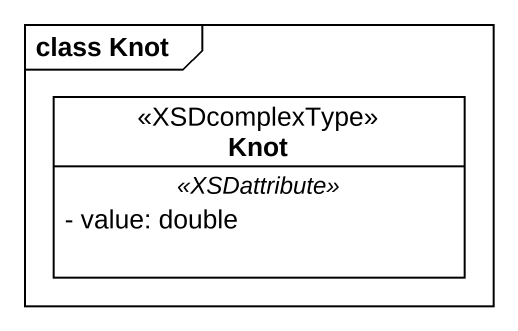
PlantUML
@startuml
mainframe class Knot
hide circle
hide empty members
skinparam classAttributeIconSize 0
class Knot <<XSDcomplexType>> {
  .. <<XSDattribute>> ..
  - value: double
}
@enduml
